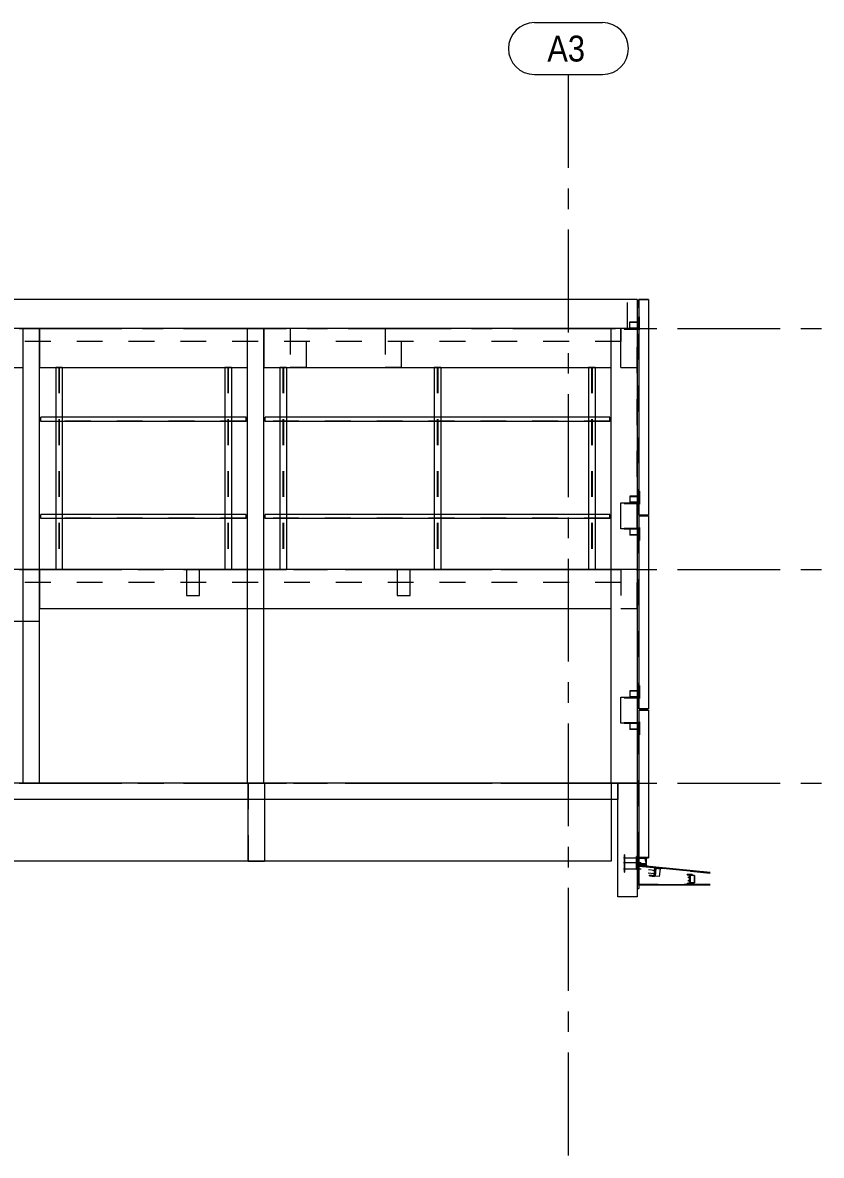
# Model space of a CAD drawing. Header units: millimetres. Extents: x 652937 to 1670132, y 1473552 to 2851037.
# Drawn here: x 663636.98 to 663649.3, y 1524456.51 to 1524473.99 of the extents above; entities that cross this region are included whole.
import ezdxf

# ---------------------------------------------------------------- set-up
doc = ezdxf.new("R2010")
doc.units = ezdxf.units.MM
doc.linetypes.add('XKITLINE00', pattern=[0])
doc.linetypes.add('XKITLINE02', pattern=[4, 2, -2])
for name, color, linetype, lineweight in [('Bolt', 7, 'Continuous', 0), ('Part', 7, 'Continuous', 0), ('S-GRID', 7, 'Continuous', 9)]:
    doc.layers.add(name, color=color, linetype=linetype, lineweight=lineweight)
doc.styles.add('Arial', font='arial.ttf')

# ---------------------------------------------------------------- blocks, each defined once
blk = doc.blocks.new('*A26392226')
at = {"layer": 'S-GRID', "color": 7, "linetype": 'XKITLINE00', "lineweight": 0}
for p, q in [((786.549204, 142.722396), (794.486704, 142.722396)), ((796.074204, 142.722396), (797.661704, 142.722396)), ((799.249204, 142.722396), (807.186704, 142.722396)), ((808.774204, 142.722396), (810.361704, 142.722396)), ((811.949204, 142.722396), (819.886704, 142.722396)), ((821.474204, 142.722396), (823.061704, 142.722396)), ((824.649204, 142.722396), (832.586704, 142.722396)), ((834.174204, 142.722396), (835.761704, 142.722396)), ((837.349204, 142.722396), (845.286704, 142.722396)), ((846.874204, 142.722396), (848.461704, 142.722396)), ((850.049204, 142.722396), (857.986704, 142.722396)), ((859.574204, 142.722396), (861.161704, 142.722396)), ((862.749204, 142.722396), (870.686704, 142.722396)), ((872.274204, 142.722396), (873.861704, 142.722396)), ((875.449204, 142.722396), (883.386704, 142.722396)), ((884.974204, 142.722396), (886.561704, 142.722396)), ((888.149204, 142.722396), (896.086704, 142.722396)), ((897.674204, 142.722396), (899.261704, 142.722396))]:
    blk.add_line(p, q, dxfattribs=at)
at = {"layer": 'S-GRID', "color": 7, "style": 'Arial', "width": 0.85}
blk.add_text('En_Roof+107.40', height=2, dxfattribs=at).set_placement((763.453501, 141.722396))
blk = doc.blocks.new('*A26402227')
at = {"layer": 'Part', "color": 7, "linetype": 'XKITLINE00', "lineweight": 0}
for p, q in [((883.549204, 142.722396), (802.529204, 142.722396)), ((802.529204, 142.722396), (802.529204, 141.472396)), ((883.549204, 142.722396), (883.549204, 141.472396)), ((883.549204, 141.472396), (802.529204, 141.472396))]:
    blk.add_line(p, q, dxfattribs=at)
blk = doc.blocks.new('*A26412228')
at = {"layer": 'Part', "color": 7, "linetype": 'XKITLINE02', "lineweight": 0}
for p, q in [((802.529204, 142.722396), (883.549204, 142.722396)), ((802.529204, 141.472396), (802.529204, 142.722396)), ((883.549204, 142.722396), (883.549204, 141.472396)), ((883.549204, 141.472396), (802.529204, 141.472396))]:
    blk.add_line(p, q, dxfattribs=at)
blk = doc.blocks.new('*A26422229')
at = {"layer": 'Part', "color": 7, "linetype": 'XKITLINE02', "lineweight": 0}
for p, q in [((855.03419, 142.722396), (802.778838, 142.722396)), ((802.778838, 142.722396), (802.778838, 141.472396)), ((855.03419, 142.722396), (855.03419, 136.722396))]:
    blk.add_line(p, q, dxfattribs=at)
at = {"layer": 'Part', "color": 7, "linetype": 'XKITLINE00', "lineweight": 0}
for p in [(802.778838, 141.472396), (855.03419, 136.722396)]:
    blk.add_line(p, (802.778838, 136.722396), dxfattribs=at)
blk = doc.blocks.new('*A26432230')
at = {"layer": 'S-GRID', "color": 7, "linetype": 'XKITLINE00', "lineweight": 0}
for p, q in [((786.549204, 177.822396), (794.486704, 177.822396)), ((796.074204, 177.822396), (797.661704, 177.822396)), ((799.249204, 177.822396), (807.186704, 177.822396)), ((808.774204, 177.822396), (810.361704, 177.822396)), ((811.949204, 177.822396), (819.886704, 177.822396)), ((821.474204, 177.822396), (823.061704, 177.822396)), ((824.649204, 177.822396), (832.586704, 177.822396)), ((834.174204, 177.822396), (835.761704, 177.822396)), ((837.349204, 177.822396), (845.286704, 177.822396)), ((846.874204, 177.822396), (848.461704, 177.822396)), ((850.049204, 177.822396), (857.986704, 177.822396)), ((859.574204, 177.822396), (861.161704, 177.822396)), ((862.749204, 177.822396), (870.686704, 177.822396)), ((872.274204, 177.822396), (873.861704, 177.822396)), ((875.449204, 177.822396), (883.386704, 177.822396)), ((884.974204, 177.822396), (886.561704, 177.822396)), ((888.149204, 177.822396), (896.086704, 177.822396)), ((897.674204, 177.822396), (899.261704, 177.822396))]:
    blk.add_line(p, q, dxfattribs=at)
at = {"layer": 'S-GRID', "color": 7, "style": 'Arial', "width": 0.85}
blk.add_text('Top-Lou+114.42', height=2, dxfattribs=at).set_placement((763.89979, 176.822396))
blk = doc.blocks.new('*A26442231')
at = {"layer": 'Part', "color": 7, "linetype": 'XKITLINE00', "lineweight": 0}
for p, q in [((885.049205, 180.072396), (801.279205, 180.072396)), ((801.279205, 180.072396), (801.279205, 177.822396)), ((885.049205, 180.072396), (885.049205, 177.822396)), ((883.799347, 177.822396), (802.529204, 177.822396))]:
    blk.add_line(p, q, dxfattribs=at)
at = {"layer": 'Part', "color": 7, "linetype": 'XKITLINE02', "lineweight": 0}
for p, q in [((802.029205, 177.822396), (802.029205, 180.072396)), ((884.299205, 177.822396), (884.299205, 180.072396)), ((802.529204, 177.822396), (801.279205, 177.822396)), ((885.049205, 177.822396), (883.799347, 177.822396))]:
    blk.add_line(p, q, dxfattribs=at)
blk = doc.blocks.new('*A26452232')
at = {"layer": 'Part', "color": 7, "linetype": 'XKITLINE02', "lineweight": 0}
for p, q in [((883.799355, 177.822396), (802.529202, 177.822396)), ((802.529202, 176.822396), (802.529202, 177.822396)), ((883.799352, 177.822396), (883.799352, 176.822396)), ((883.799352, 176.822396), (802.529202, 176.822396)), ((883.799352, 176.822396), (883.799355, 176.822396))]:
    blk.add_line(p, q, dxfattribs=at)
blk = doc.blocks.new('*A26462233')
at = {"layer": 'Part', "color": 7, "linetype": 'XKITLINE00', "lineweight": 0}
for p, q in [((837.679179, 177.822396), (803.279204, 177.822396)), ((803.279204, 177.822396), (803.279204, 174.822396)), ((837.679179, 174.822396), (837.679179, 177.822396)), ((803.279204, 174.822396), (837.679179, 174.822396))]:
    blk.add_line(p, q, dxfattribs=at)
blk = doc.blocks.new('*A26482235')
at = {"layer": 'S-GRID', "color": 7, "linetype": 'XKITLINE00', "lineweight": 0}
for p, q in [((786.549204, 159.222396), (794.486704, 159.222396)), ((796.074204, 159.222396), (797.661704, 159.222396)), ((799.249204, 159.222396), (807.186704, 159.222396)), ((808.774204, 159.222396), (810.361704, 159.222396)), ((811.949204, 159.222396), (819.886704, 159.222396)), ((821.474204, 159.222396), (823.061704, 159.222396)), ((824.649204, 159.222396), (832.586704, 159.222396)), ((834.174204, 159.222396), (835.761704, 159.222396)), ((837.349204, 159.222396), (845.286704, 159.222396)), ((846.874204, 159.222396), (848.461704, 159.222396)), ((850.049204, 159.222396), (857.986704, 159.222396)), ((859.574204, 159.222396), (861.161704, 159.222396)), ((862.749204, 159.222396), (870.686704, 159.222396)), ((872.274204, 159.222396), (873.861704, 159.222396)), ((875.449204, 159.222396), (883.386704, 159.222396)), ((884.974204, 159.222396), (886.561704, 159.222396)), ((888.149204, 159.222396), (896.086704, 159.222396)), ((897.674204, 159.222396), (899.261704, 159.222396))]:
    blk.add_line(p, q, dxfattribs=at)
at = {"layer": 'S-GRID', "color": 7, "style": 'Arial', "width": 0.85}
blk.add_text('Up-Roof+110.70', height=2, dxfattribs=at).set_placement((763.90272, 158.222396))
blk = doc.blocks.new('*A26512238')
at = {"layer": 'S-GRID', "color": 7, "linetype": 'XKITLINE00', "lineweight": 0}
for p, q in [((879.749204, 190.21263), (879.749204, 197.425407)), ((879.749204, 187.03763), (879.749204, 188.62513)), ((879.749204, 177.51263), (879.749204, 185.45013)), ((879.749204, 174.33763), (879.749204, 175.92513)), ((879.749204, 164.81263), (879.749204, 172.75013)), ((879.749204, 161.63763), (879.749204, 163.22513)), ((879.749204, 152.11263), (879.749204, 160.05013)), ((879.749204, 148.93763), (879.749204, 150.52513)), ((879.749204, 139.41263), (879.749204, 147.35013)), ((879.749204, 136.23763), (879.749204, 137.82513)), ((879.749204, 126.71263), (879.749204, 134.65013)), ((879.749204, 123.53763), (879.749204, 125.12513)), ((879.749204, 114.01263), (879.749204, 121.95013))]:
    blk.add_line(p, q, dxfattribs=at)
at = {"layer": 'S-GRID', "color": 7, "style": 'Arial', "width": 0.85}
blk.add_text('A3', height=2, dxfattribs=at).set_placement((878.117857, 198.425407))
blk = doc.blocks.new('*A26522239')
at = {"layer": 'S-GRID', "color": 7, "linetype": 'XKITLINE00', "lineweight": 0}
for p, q in [((877.117857, 201.425407), (882.380552, 201.425407)), ((877.117857, 197.425407), (882.380552, 197.425407))]:
    blk.add_line(p, q, dxfattribs=at)
for centre, start, end in [((877.117857, 199.425407), 90, 270), ((882.380552, 199.425407), 270, 90)]:
    blk.add_arc(centre, 2, start, end, dxfattribs=at)
blk = doc.blocks.new('*A26532240')
at = {"layer": 'Part', "color": 7, "linetype": 'XKITLINE02', "lineweight": 0}
for p, q in [((885.049204, 159.222396), (883.799204, 159.222396)), ((883.799204, 159.222396), (883.799204, 156.222396)), ((885.049204, 156.222396), (885.049204, 159.222396)), ((883.799204, 156.222396), (885.049204, 156.222396))]:
    blk.add_line(p, q, dxfattribs=at)
blk = doc.blocks.new('*A26542241')
at = {"layer": 'Part', "color": 7, "linetype": 'XKITLINE02', "lineweight": 0}
for p, q in [((885.174229, 180.072396), (885.924229, 180.072396)), ((885.174229, 163.422396), (885.174229, 180.072396)), ((885.924229, 180.072396), (885.924229, 163.422396)), ((885.924229, 163.422396), (885.174229, 163.422396)), ((885.174229, 163.372396), (885.924229, 163.372396)), ((885.174229, 148.472396), (885.174229, 163.372396)), ((885.924229, 163.372396), (885.924229, 148.472396)), ((885.924229, 148.472396), (885.174229, 148.472396)), ((885.174229, 148.372396), (885.924229, 148.372396)), ((885.174229, 136.972396), (885.174229, 148.372396)), ((885.924229, 148.372396), (885.924229, 136.972396)), ((885.924229, 136.972396), (885.174229, 136.972396))]:
    blk.add_line(p, q, dxfattribs=at)
blk = doc.blocks.new('*A26552242')
at = {"layer": 'Part', "color": 7, "linetype": 'XKITLINE00', "lineweight": 0}
for p, q in [((885.174229, 180.072396), (885.174229, 163.422396)), ((885.924229, 180.072396), (885.174229, 180.072396)), ((885.924229, 180.072396), (885.924229, 163.422396)), ((885.174229, 163.422396), (885.924229, 163.422396)), ((885.174229, 163.372396), (885.174229, 148.472396)), ((885.924229, 163.372396), (885.174229, 163.372396)), ((885.924229, 163.372396), (885.924229, 148.472396)), ((885.174229, 148.472396), (885.924229, 148.472396)), ((885.174229, 148.372396), (885.174229, 136.972396)), ((885.924229, 148.372396), (885.174229, 148.372396)), ((885.924229, 148.372396), (885.924229, 136.972396)), ((885.174229, 136.972396), (885.924229, 136.972396))]:
    blk.add_line(p, q, dxfattribs=at)
blk = doc.blocks.new('*A26562243')
at = {"layer": 'Part', "color": 7, "linetype": 'XKITLINE00', "lineweight": 0}
for p, q in [((883.799204, 147.372396), (883.799204, 149.372396)), ((883.799204, 149.372396), (885.049204, 149.372396)), ((885.049204, 149.372396), (885.049204, 147.372396)), ((885.049204, 147.372396), (883.799204, 147.372396))]:
    blk.add_line(p, q, dxfattribs=at)
blk = doc.blocks.new('*A26572244')
at = {"layer": 'Part', "color": 7, "linetype": 'XKITLINE00', "lineweight": 0}
for p, q in [((883.799204, 162.372396), (883.799204, 164.372396)), ((883.799204, 164.372396), (885.049204, 164.372396)), ((885.049204, 164.372396), (885.049204, 162.372396)), ((885.049204, 162.372396), (883.799204, 162.372396))]:
    blk.add_line(p, q, dxfattribs=at)
blk = doc.blocks.new('*A26582245')
at = {"layer": 'Part', "color": 7, "linetype": 'XKITLINE02', "lineweight": 0}
for p, q in [((884.474108, 149.872396), (884.474108, 149.372396)), ((885.049204, 149.872396), (884.474108, 149.872396)), ((885.174108, 149.834896), (884.474108, 149.834896)), ((885.174108, 149.872396), (885.174108, 149.372396)), ((885.174108, 149.409896), (884.474108, 149.409896)), ((885.049204, 149.372396), (884.474108, 149.372396))]:
    blk.add_line(p, q, dxfattribs=at)
at = {"layer": 'Part', "color": 7, "linetype": 'XKITLINE00', "lineweight": 0}
for p, q in [((885.174108, 149.872396), (885.049204, 149.872396)), ((885.174108, 149.372396), (885.049204, 149.372396))]:
    blk.add_line(p, q, dxfattribs=at)
blk = doc.blocks.new('*A26592246')
at = {"layer": 'Part', "color": 7, "linetype": 'XKITLINE00', "lineweight": 0}
for p, q in [((885.174229, 150.272396), (885.174091, 150.272396)), ((885.174091, 150.272396), (885.174126, 150.272396)), ((885.174091, 150.272396), (885.174091, 149.272396)), ((885.174091, 149.272396), (885.174229, 149.272396)), ((885.174091, 149.272396), (885.174126, 149.272396))]:
    blk.add_line(p, q, dxfattribs=at)
at = {"layer": 'Part', "color": 7, "linetype": 'XKITLINE02', "lineweight": 0}
for p, q in [((885.174126, 149.272396), (885.174126, 150.272396)), ((885.224126, 150.272396), (885.174229, 150.272396)), ((885.224126, 150.272396), (885.224091, 150.272396)), ((885.224091, 150.272396), (885.224091, 149.272396)), ((885.224126, 149.272396), (885.224126, 150.272396)), ((885.224126, 149.272396), (885.174126, 149.272396)), ((885.224091, 149.272396), (885.224126, 149.272396))]:
    blk.add_line(p, q, dxfattribs=at)
blk = doc.blocks.new('*A26602247')
at = {"layer": 'Part', "color": 7, "linetype": 'XKITLINE02', "lineweight": 0}
for p, q in [((884.049201, 149.372396), (885.049201, 149.372396)), ((884.049201, 149.372396), (884.049201, 149.322396)), ((884.049201, 149.322396), (885.049201, 149.322396)), ((885.049201, 149.372396), (885.049201, 149.322396))]:
    blk.add_line(p, q, dxfattribs=at)
blk = doc.blocks.new('*A26612248')
at = {"layer": 'Part', "color": 7, "linetype": 'XKITLINE00', "lineweight": 0}
for p, q in [((883.799347, 177.822396), (883.049204, 177.822396)), ((883.049204, 159.222396), (883.049204, 177.822396)), ((885.049204, 174.822396), (885.049204, 164.372396)), ((885.049204, 162.372396), (885.049204, 159.222396)), ((885.049204, 159.222396), (883.049204, 159.222396))]:
    blk.add_line(p, q, dxfattribs=at)
at = {"layer": 'Part', "color": 7, "linetype": 'XKITLINE02', "lineweight": 0}
for p, q in [((885.049204, 177.822396), (883.799347, 177.822396)), ((885.049204, 162.372396), (885.049204, 177.822396)), ((885.049204, 164.372396), (885.049204, 162.372396))]:
    blk.add_line(p, q, dxfattribs=at)
blk = doc.blocks.new('*A26622249')
at = {"layer": 'Part', "color": 7, "linetype": 'XKITLINE00', "lineweight": 0}
for p, q in [((883.049204, 142.722396), (883.049204, 159.222396)), ((885.049204, 159.222396), (883.049204, 159.222396)), ((885.049204, 159.222396), (885.049204, 149.372396)), ((885.049204, 147.372396), (885.049204, 142.722396))]:
    blk.add_line(p, q, dxfattribs=at)
at = {"layer": 'Part', "color": 7, "linetype": 'XKITLINE02', "lineweight": 0}
for p, q in [((885.049204, 149.372396), (885.049204, 147.372396)), ((885.049204, 142.722396), (883.049204, 142.722396))]:
    blk.add_line(p, q, dxfattribs=at)
blk = doc.blocks.new('*A26632250')
at = {"layer": 'Part', "color": 7, "linetype": 'XKITLINE00', "lineweight": 0}
for p, q in [((881.299204, 174.822396), (881.299204, 170.972396)), ((881.799204, 174.822396), (881.799204, 170.972396)), ((881.299204, 170.647396), (881.299204, 163.472396)), ((881.799204, 170.647396), (881.799204, 163.472396)), ((881.299204, 163.147396), (881.299204, 159.222396)), ((881.799204, 163.147396), (881.799204, 159.222396))]:
    blk.add_line(p, q, dxfattribs=at)
at = {"layer": 'Part', "color": 7, "linetype": 'XKITLINE02', "lineweight": 0}
for p, q in [((881.799204, 174.822396), (881.299204, 174.822396)), ((881.534204, 174.822396), (881.534204, 159.222396)), ((881.564204, 174.822396), (881.564204, 159.222396)), ((881.299204, 170.972396), (881.299204, 170.647396)), ((881.799204, 170.972396), (881.799204, 170.647396)), ((881.299204, 163.472396), (881.299204, 163.147396)), ((881.799204, 163.472396), (881.799204, 163.147396)), ((881.799204, 159.222396), (881.299204, 159.222396))]:
    blk.add_line(p, q, dxfattribs=at)
blk = doc.blocks.new('*A26642251')
at = {"layer": 'Part', "color": 7, "linetype": 'XKITLINE02', "lineweight": 0}
for p, q in [((884.474108, 164.872396), (884.474108, 164.372396)), ((885.049204, 164.872396), (884.474108, 164.872396)), ((885.174108, 164.834896), (884.474108, 164.834896)), ((885.174108, 164.409896), (884.474108, 164.409896)), ((885.049204, 164.372396), (884.474108, 164.372396)), ((885.174108, 164.872396), (885.174108, 164.372396))]:
    blk.add_line(p, q, dxfattribs=at)
at = {"layer": 'Part', "color": 7, "linetype": 'XKITLINE00', "lineweight": 0}
for p, q in [((885.174108, 164.872396), (885.049204, 164.872396)), ((885.174108, 164.372396), (885.049204, 164.372396))]:
    blk.add_line(p, q, dxfattribs=at)
blk = doc.blocks.new('*A26652252')
at = {"layer": 'Part', "color": 7, "linetype": 'XKITLINE02', "lineweight": 0}
for p, q in [((884.049201, 164.372396), (885.049201, 164.372396)), ((884.049201, 164.372396), (884.049201, 164.322396)), ((885.049201, 164.372396), (885.049201, 164.322396)), ((884.049201, 164.322396), (885.049201, 164.322396))]:
    blk.add_line(p, q, dxfattribs=at)
blk = doc.blocks.new('*A26662253')
at = {"layer": 'Part', "color": 7, "linetype": 'XKITLINE00', "lineweight": 0}
for p, q in [((885.174229, 165.272396), (885.174091, 165.272396)), ((885.174091, 165.272396), (885.174126, 165.272396)), ((885.174091, 165.272396), (885.174091, 164.272396)), ((885.174091, 164.272396), (885.174229, 164.272396)), ((885.174091, 164.272396), (885.174126, 164.272396))]:
    blk.add_line(p, q, dxfattribs=at)
at = {"layer": 'Part', "color": 7, "linetype": 'XKITLINE02', "lineweight": 0}
for p, q in [((885.174126, 164.272396), (885.174126, 165.272396)), ((885.224126, 165.272396), (885.174229, 165.272396)), ((885.224126, 165.272396), (885.224091, 165.272396)), ((885.224091, 165.272396), (885.224091, 164.272396)), ((885.224126, 164.272396), (885.224126, 165.272396)), ((885.224126, 164.272396), (885.174126, 164.272396)), ((885.224091, 164.272396), (885.224126, 164.272396))]:
    blk.add_line(p, q, dxfattribs=at)
blk = doc.blocks.new('*A26672254')
at = {"layer": 'Part', "color": 7, "linetype": 'XKITLINE00', "lineweight": 0}
for p, q in [((885.174229, 162.472396), (885.174091, 162.472396)), ((885.174091, 162.472396), (885.174126, 162.472396)), ((885.174091, 162.472396), (885.174091, 161.472396)), ((885.174091, 161.472396), (885.174229, 161.472396)), ((885.174091, 161.472396), (885.174126, 161.472396))]:
    blk.add_line(p, q, dxfattribs=at)
at = {"layer": 'Part', "color": 7, "linetype": 'XKITLINE02', "lineweight": 0}
for p, q in [((885.174126, 161.472396), (885.174126, 162.472396)), ((885.224126, 162.472396), (885.174229, 162.472396)), ((885.224126, 162.472396), (885.224091, 162.472396)), ((885.224091, 162.472396), (885.224091, 161.472396)), ((885.224126, 161.472396), (885.224126, 162.472396)), ((885.224126, 161.472396), (885.174126, 161.472396)), ((885.224091, 161.472396), (885.224126, 161.472396))]:
    blk.add_line(p, q, dxfattribs=at)
blk = doc.blocks.new('*A26682255')
at = {"layer": 'Part', "color": 7, "linetype": 'XKITLINE02', "lineweight": 0}
for p, q in [((884.474108, 162.372396), (884.474108, 161.872396)), ((885.049201, 162.372396), (884.474108, 162.372396)), ((885.174108, 162.334896), (884.474108, 162.334896)), ((885.174108, 161.909896), (884.474108, 161.909896)), ((885.049204, 161.872396), (884.474108, 161.872396)), ((885.174108, 162.372396), (885.174108, 161.872396))]:
    blk.add_line(p, q, dxfattribs=at)
at = {"layer": 'Part', "color": 7, "linetype": 'XKITLINE00', "lineweight": 0}
for p, q in [((885.174108, 162.372396), (885.049201, 162.372396)), ((885.174108, 161.872396), (885.049204, 161.872396))]:
    blk.add_line(p, q, dxfattribs=at)
blk = doc.blocks.new('*A26692256')
at = {"layer": 'Part', "color": 7, "linetype": 'XKITLINE02', "lineweight": 0}
for p, q in [((884.049201, 162.422396), (885.049201, 162.422396)), ((884.049201, 162.422396), (884.049201, 162.372396)), ((884.049201, 162.372396), (885.049201, 162.372396)), ((885.049201, 162.422396), (885.049201, 162.372396))]:
    blk.add_line(p, q, dxfattribs=at)
blk = doc.blocks.new('*A26702257')
at = {"layer": 'Part', "color": 7, "linetype": 'XKITLINE02', "lineweight": 0}
for p, q in [((802.529207, 159.222396), (883.799204, 159.222396)), ((802.529207, 158.222396), (802.529207, 159.222396)), ((883.799204, 159.222396), (883.799204, 158.222396)), ((883.799204, 158.222396), (802.529207, 158.222396))]:
    blk.add_line(p, q, dxfattribs=at)
blk = doc.blocks.new('*A26712258')
at = {"layer": 'Part', "color": 7, "linetype": 'XKITLINE00', "lineweight": 0}
for p, q in [((838.929179, 159.222396), (838.929179, 156.222396)), ((883.049204, 159.222396), (838.929179, 159.222396)), ((883.049204, 156.222396), (883.049204, 159.222396)), ((838.929179, 156.222396), (883.049204, 156.222396))]:
    blk.add_line(p, q, dxfattribs=at)
blk = doc.blocks.new('*A26752262')
at = {"layer": 'Part', "color": 7, "linetype": 'XKITLINE00', "lineweight": 0}
for p, q in [((882.949203, 163.472396), (856.334148, 163.472396)), ((856.334148, 163.147396), (856.334148, 163.472396)), ((882.949204, 163.472396), (882.949203, 163.472396)), ((882.949203, 163.472396), (882.949203, 163.147396)), ((882.949203, 163.147396), (856.334148, 163.147396)), ((882.949203, 163.147396), (882.949218, 163.147396))]:
    blk.add_line(p, q, dxfattribs=at)
at = {"layer": 'Part', "color": 7, "linetype": 'XKITLINE02', "lineweight": 0}
for p, q in [((856.334149, 163.177396), (856.334149, 163.472396)), ((856.334161, 163.177396), (856.334161, 163.472396)), ((856.334162, 163.147396), (856.334162, 163.472396)), ((882.949218, 163.472396), (882.949203, 163.472396)), ((882.949204, 163.177396), (882.949204, 163.472396)), ((882.949218, 163.472396), (882.949217, 163.472396)), ((882.949217, 163.472396), (882.949217, 163.177396)), ((882.949218, 163.147396), (882.949218, 163.472396)), ((882.949217, 163.177396), (856.334149, 163.177396)), ((882.949218, 163.147396), (882.949203, 163.147396)), ((882.949217, 163.177396), (882.949204, 163.177396))]:
    blk.add_line(p, q, dxfattribs=at)
blk = doc.blocks.new('*A26762263')
at = {"layer": 'Part', "color": 7, "linetype": 'XKITLINE02', "lineweight": 0}
for p, q in [((867.529204, 159.222396), (866.529204, 159.222396)), ((866.529204, 159.222396), (866.529204, 157.222396)), ((867.529204, 157.222396), (867.529204, 159.222396)), ((866.529204, 157.222396), (867.529204, 157.222396))]:
    blk.add_line(p, q, dxfattribs=at)
blk = doc.blocks.new('*A26772264')
at = {"layer": 'Part', "color": 7, "linetype": 'XKITLINE02', "lineweight": 0}
for p, q in [((851.279204, 159.222396), (850.279204, 159.222396)), ((850.279204, 159.222396), (850.279204, 157.222396)), ((851.279204, 157.222396), (851.279204, 159.222396)), ((850.279204, 157.222396), (851.279204, 157.222396))]:
    blk.add_line(p, q, dxfattribs=at)
blk = doc.blocks.new('*A26782265')
at = {"layer": 'Part', "color": 7, "linetype": 'XKITLINE00', "lineweight": 0}
for p, q in [((869.39169, 174.822396), (869.39169, 170.972396)), ((869.89169, 174.822396), (869.89169, 170.972396)), ((869.39169, 170.647396), (869.39169, 163.472396)), ((869.89169, 170.647396), (869.89169, 163.472396)), ((869.39169, 163.147396), (869.39169, 159.222396)), ((869.89169, 163.147396), (869.89169, 159.222396))]:
    blk.add_line(p, q, dxfattribs=at)
at = {"layer": 'Part', "color": 7, "linetype": 'XKITLINE02', "lineweight": 0}
for p, q in [((869.89169, 174.822396), (869.39169, 174.822396)), ((869.62669, 174.822396), (869.62669, 159.222396)), ((869.65669, 174.822396), (869.65669, 159.222396)), ((869.39169, 170.972396), (869.39169, 170.647396)), ((869.89169, 170.972396), (869.89169, 170.647396)), ((869.39169, 163.472396), (869.39169, 163.147396)), ((869.89169, 163.472396), (869.89169, 163.147396)), ((869.89169, 159.222396), (869.39169, 159.222396))]:
    blk.add_line(p, q, dxfattribs=at)
blk = doc.blocks.new('*A26792266')
at = {"layer": 'Part', "color": 7, "linetype": 'XKITLINE00', "lineweight": 0}
for p, q in [((854.984179, 159.222396), (854.984179, 177.822396)), ((856.234179, 177.822396), (854.984179, 177.822396)), ((856.234179, 159.222396), (856.234179, 177.822396)), ((856.234179, 159.222396), (854.984179, 159.222396))]:
    blk.add_line(p, q, dxfattribs=at)
blk = doc.blocks.new('*A26802267')
at = {"layer": 'Part', "color": 7, "linetype": 'XKITLINE00', "lineweight": 0}
for p, q in [((854.984179, 142.722396), (854.984179, 159.222396)), ((856.234179, 159.222396), (854.984179, 159.222396)), ((856.234179, 142.722396), (856.234179, 159.222396))]:
    blk.add_line(p, q, dxfattribs=at)
at = {"layer": 'Part', "color": 7, "linetype": 'XKITLINE02', "lineweight": 0}
blk.add_line((856.234179, 142.722396), (854.984179, 142.722396), dxfattribs=at)
blk = doc.blocks.new('*A26812268')
at = {"layer": 'Part', "color": 7, "linetype": 'XKITLINE00', "lineweight": 0}
for p, q in [((853.234179, 174.822396), (853.234179, 170.972396)), ((853.734179, 174.822396), (853.734179, 170.972396)), ((853.234179, 170.647396), (853.234179, 163.472396)), ((853.734179, 170.647396), (853.734179, 163.472396)), ((853.234179, 163.147396), (853.234179, 159.222396)), ((853.734179, 163.147396), (853.734179, 159.222396))]:
    blk.add_line(p, q, dxfattribs=at)
at = {"layer": 'Part', "color": 7, "linetype": 'XKITLINE02', "lineweight": 0}
for p, q in [((853.734179, 174.822396), (853.234179, 174.822396)), ((853.469179, 174.822396), (853.469179, 159.222396)), ((853.499179, 174.822396), (853.499179, 159.222396)), ((853.234179, 170.972396), (853.234179, 170.647396)), ((853.734179, 170.972396), (853.734179, 170.647396)), ((853.234179, 163.472396), (853.234179, 163.147396)), ((853.734179, 163.472396), (853.734179, 163.147396)), ((853.734179, 159.222396), (853.234179, 159.222396))]:
    blk.add_line(p, q, dxfattribs=at)
blk = doc.blocks.new('*A26822269')
at = {"layer": 'Part', "color": 7, "linetype": 'XKITLINE00', "lineweight": 0}
for p, q in [((857.484203, 174.822396), (857.484203, 170.972396)), ((857.984203, 174.822396), (857.984203, 170.972396)), ((857.484203, 170.647396), (857.484203, 163.472396)), ((857.984203, 170.647396), (857.984203, 163.472396)), ((857.484203, 163.147396), (857.484203, 159.222396)), ((857.984203, 163.147396), (857.984203, 159.222396))]:
    blk.add_line(p, q, dxfattribs=at)
at = {"layer": 'Part', "color": 7, "linetype": 'XKITLINE02', "lineweight": 0}
for p, q in [((857.984203, 174.822396), (857.484203, 174.822396)), ((857.719203, 174.822396), (857.719203, 159.222396)), ((857.749203, 174.822396), (857.749203, 159.222396)), ((857.484203, 170.972396), (857.484203, 170.647396)), ((857.984203, 170.972396), (857.984203, 170.647396)), ((857.484203, 163.472396), (857.484203, 163.147396)), ((857.984203, 163.472396), (857.984203, 163.147396)), ((857.984203, 159.222396), (857.484203, 159.222396))]:
    blk.add_line(p, q, dxfattribs=at)
blk = doc.blocks.new('*A26832270')
at = {"layer": 'Part', "color": 7, "linetype": 'XKITLINE00', "lineweight": 0}
for p, q in [((854.884178, 163.472396), (839.029148, 163.472396)), ((839.029148, 163.147396), (839.029148, 163.472396)), ((854.884179, 163.472396), (854.884178, 163.472396)), ((854.884178, 163.472396), (854.884178, 163.147396)), ((854.884178, 163.147396), (839.029148, 163.147396)), ((854.884178, 163.147396), (854.884193, 163.147396))]:
    blk.add_line(p, q, dxfattribs=at)
at = {"layer": 'Part', "color": 7, "linetype": 'XKITLINE02', "lineweight": 0}
for p, q in [((839.029149, 163.177396), (839.029149, 163.472396)), ((839.029161, 163.177396), (839.029161, 163.472396)), ((839.029162, 163.147396), (839.029162, 163.472396)), ((854.884193, 163.472396), (854.884178, 163.472396)), ((854.884179, 163.177396), (854.884179, 163.472396)), ((854.884193, 163.472396), (854.884192, 163.472396)), ((854.884192, 163.472396), (854.884192, 163.177396)), ((854.884193, 163.147396), (854.884193, 163.472396)), ((854.884192, 163.177396), (839.029149, 163.177396)), ((854.884193, 163.147396), (854.884178, 163.147396)), ((854.884192, 163.177396), (854.884179, 163.177396))]:
    blk.add_line(p, q, dxfattribs=at)
blk = doc.blocks.new('*A26842271')
at = {"layer": 'Part', "color": 7, "linetype": 'XKITLINE00', "lineweight": 0}
for p, q in [((803.279204, 159.222396), (803.279204, 155.222396)), ((838.929179, 159.222396), (803.279204, 159.222396)), ((838.929179, 155.222396), (838.929179, 159.222396)), ((838.929179, 155.222396), (803.279204, 155.222396))]:
    blk.add_line(p, q, dxfattribs=at)
blk = doc.blocks.new('*A26872274')
at = {"layer": 'Part', "color": 7, "linetype": 'XKITLINE00', "lineweight": 0}
for p, q in [((837.679179, 159.222396), (837.679179, 177.822396)), ((838.929179, 177.822396), (837.679179, 177.822396)), ((838.929179, 159.222396), (838.929179, 177.822396)), ((838.929179, 159.222396), (837.679179, 159.222396))]:
    blk.add_line(p, q, dxfattribs=at)
blk = doc.blocks.new('*A26882275')
at = {"layer": 'Part', "color": 7, "linetype": 'XKITLINE00', "lineweight": 0}
for p, q in [((837.679179, 142.722396), (837.679179, 159.222396)), ((838.929179, 159.222396), (837.679179, 159.222396)), ((838.929179, 142.722396), (838.929179, 159.222396))]:
    blk.add_line(p, q, dxfattribs=at)
at = {"layer": 'Part', "color": 7, "linetype": 'XKITLINE02', "lineweight": 0}
blk.add_line((838.929179, 142.722396), (837.679179, 142.722396), dxfattribs=at)
blk = doc.blocks.new('*A26912278')
at = {"layer": 'Part', "color": 7, "linetype": 'XKITLINE00', "lineweight": 0}
for p, q in [((840.179203, 174.822396), (840.179203, 170.972396)), ((840.679203, 174.822396), (840.679203, 170.972396)), ((840.179203, 170.647396), (840.179203, 163.472396)), ((840.679203, 170.647396), (840.679203, 163.472396)), ((840.179203, 163.147396), (840.179203, 159.222396)), ((840.679203, 163.147396), (840.679203, 159.222396))]:
    blk.add_line(p, q, dxfattribs=at)
at = {"layer": 'Part', "color": 7, "linetype": 'XKITLINE02', "lineweight": 0}
for p, q in [((840.679203, 174.822396), (840.179203, 174.822396)), ((840.414203, 174.822396), (840.414203, 159.222396)), ((840.444203, 174.822396), (840.444203, 159.222396)), ((840.179203, 170.972396), (840.179203, 170.647396)), ((840.679203, 170.972396), (840.679203, 170.647396)), ((840.179203, 163.472396), (840.179203, 163.147396)), ((840.679203, 163.472396), (840.679203, 163.147396)), ((840.679203, 159.222396), (840.179203, 159.222396))]:
    blk.add_line(p, q, dxfattribs=at)
blk = doc.blocks.new('*A27272313')
at = {"layer": 'Part', "color": 7, "linetype": 'XKITLINE00', "lineweight": 0}
for p, q in [((883.549204, 133.972396), (883.549204, 142.722396)), ((883.549204, 142.722396), (885.049204, 142.722396)), ((885.049204, 142.722396), (885.049204, 133.972396)), ((885.049204, 133.972396), (883.549204, 133.972396))]:
    blk.add_line(p, q, dxfattribs=at)
blk = doc.blocks.new('*A27282314')
at = {"layer": 'Part', "color": 7, "linetype": 'XKITLINE00', "lineweight": 0}
for p, q in [((885.174204, 136.336004), (885.174204, 136.411357)), ((885.174204, 136.411357), (890.681996, 135.875964)), ((890.681996, 135.80061), (885.174204, 136.336004))]:
    blk.add_line(p, q, dxfattribs=at)
blk = doc.blocks.new('*A27292315')
at = {"layer": 'Part', "color": 7, "linetype": 'XKITLINE02', "lineweight": 0}
for p, q in [((885.174204, 134.922407), (885.174211, 136.336001)), ((885.174211, 136.336001), (890.681996, 135.800793)), ((890.681996, 134.922407), (885.174204, 134.922407))]:
    blk.add_line(p, q, dxfattribs=at)
blk = doc.blocks.new('*A27302316')
at = {"layer": 'Part', "color": 7, "linetype": 'XKITLINE00', "lineweight": 0}
for p, q in [((885.174204, 134.872407), (885.174204, 134.922407)), ((885.174204, 134.922407), (890.681996, 134.922407)), ((890.681996, 134.872407), (885.174204, 134.872407))]:
    blk.add_line(p, q, dxfattribs=at)
blk = doc.blocks.new('*A27312317')
at = {"layer": 'Part', "color": 7, "linetype": 'XKITLINE02', "lineweight": 0}
for p, q in [((886.009823, 135.626661), (886.005005, 135.576894)), ((886.005005, 135.576894), (886.37826, 135.540756)), ((886.353218, 135.593414), (886.009823, 135.626661)), ((886.072462, 136.273636), (886.07728, 136.323403)), ((886.415856, 136.240389), (886.072462, 136.273636)), ((886.07728, 136.323403), (886.450535, 136.287266)), ((886.353218, 135.593414), (886.408629, 136.165738)), ((886.37826, 135.540756), (886.438489, 136.162847)), ((886.408629, 136.165738), (886.415856, 136.240389)), ((886.438489, 136.162847), (886.408629, 136.165738)), ((886.450535, 136.287266), (886.438489, 136.162847))]:
    blk.add_line(p, q, dxfattribs=at)
blk = doc.blocks.new('*A27322318')
at = {"layer": 'Part', "color": 7, "linetype": 'XKITLINE02', "lineweight": 0}
for p, q in [((889.280654, 135.697407), (888.905654, 135.697407)), ((888.905654, 135.697407), (888.905654, 135.662407)), ((888.905654, 135.662407), (889.080654, 135.662407)), ((889.080654, 135.662407), (889.080654, 134.982407)), ((889.105654, 134.982407), (889.105654, 135.662407)), ((889.105654, 135.662407), (889.280654, 135.662407)), ((889.280654, 135.662407), (889.280654, 135.697407)), ((889.080654, 134.982407), (888.905654, 134.982407)), ((888.905654, 134.982407), (888.905654, 134.947407)), ((888.905654, 134.947407), (889.280654, 134.947407)), ((889.280654, 134.982407), (889.105654, 134.982407)), ((889.280654, 134.947407), (889.280654, 134.982407))]:
    blk.add_line(p, q, dxfattribs=at)
blk = doc.blocks.new('*A27332319')
at = {"layer": 'Part', "color": 7, "linetype": 'XKITLINE00', "lineweight": 0}
for p, q in [((886.005005, 135.576894), (886.009823, 135.626661)), ((886.005005, 135.576894), (886.37826, 135.540756)), ((886.009823, 135.626661), (886.353218, 135.593414)), ((886.408629, 136.165738), (886.353218, 135.593414)), ((886.37826, 135.540756), (886.438489, 136.162847)), ((886.438489, 136.162847), (886.408629, 136.165738))]:
    blk.add_line(p, q, dxfattribs=at)
blk = doc.blocks.new('*A27342320')
at = {"layer": 'Part', "color": 7, "linetype": 'XKITLINE00', "lineweight": 0}
for p, q in [((888.905654, 135.662407), (888.905654, 135.697407)), ((888.905654, 135.697407), (889.280654, 135.697407)), ((889.080654, 135.662407), (888.905654, 135.662407)), ((889.080654, 134.982407), (889.080654, 135.662407)), ((889.105654, 135.662407), (889.105654, 134.982407)), ((889.280654, 135.662407), (889.105654, 135.662407)), ((889.280654, 135.697407), (889.280654, 135.662407)), ((888.905654, 134.947407), (888.905654, 134.982407)), ((888.905654, 134.982407), (889.080654, 134.982407)), ((889.280654, 134.947407), (888.905654, 134.947407)), ((889.105654, 134.982407), (889.280654, 134.982407)), ((889.280654, 134.982407), (889.280654, 134.947407))]:
    blk.add_line(p, q, dxfattribs=at)
blk = doc.blocks.new('*A27352321')
at = {"layer": 'Part', "color": 7, "linetype": 'XKITLINE02', "lineweight": 0}
for p, q in [((885.049252, 137.072396), (884.999217, 137.072396)), ((884.999217, 136.072396), (884.999217, 137.072396)), ((884.999252, 136.072396), (884.999252, 137.072396)), ((885.049252, 137.072396), (885.049217, 137.072396)), ((885.049217, 137.072396), (885.049217, 136.072396)), ((885.049252, 136.072396), (885.049252, 137.072396)), ((885.049252, 136.072396), (884.999217, 136.072396)), ((885.049217, 136.072396), (885.049252, 136.072396))]:
    blk.add_line(p, q, dxfattribs=at)
blk = doc.blocks.new('*A27362322')
at = {"layer": 'Part', "color": 7, "linetype": 'XKITLINE02', "lineweight": 0}
for p, q in [((885.174152, 137.022396), (885.874152, 137.022396)), ((885.174152, 137.022396), (885.174152, 136.972396)), ((885.174152, 136.972396), (885.874152, 136.972396)), ((885.874152, 137.022396), (885.874152, 136.972396))]:
    blk.add_line(p, q, dxfattribs=at)
blk = doc.blocks.new('*A27372323')
at = {"layer": 'Part', "color": 7, "linetype": 'XKITLINE02', "lineweight": 0}
for p, q in [((885.049239, 136.472396), (885.049239, 136.972396)), ((885.049239, 136.972396), (885.749239, 136.972396)), ((885.749239, 136.934896), (885.049239, 136.934896)), ((885.749239, 136.509896), (885.049239, 136.509896)), ((885.049239, 136.472396), (885.749239, 136.472396)), ((885.749239, 136.472396), (885.749239, 136.558339))]:
    blk.add_line(p, q, dxfattribs=at)
at = {"layer": 'Part', "color": 7, "linetype": 'XKITLINE00', "lineweight": 0}
blk.add_line((885.749239, 136.972396), (885.749239, 136.558339), dxfattribs=at)
blk = doc.blocks.new('*A27382324')
at = {"layer": 'Bolt', "color": 7, "linetype": 'XKITLINE02', "lineweight": 0}
for p, q in [((886.481731, 135.731637), (886.243238, 135.754643)), ((886.505736, 135.980482), (886.267243, 136.003488)), ((886.393926, 135.702433), (886.364065, 135.705313)), ((886.401127, 135.777086), (886.371266, 135.779967)), ((886.417931, 135.951278), (886.388069, 135.954158)), ((886.438713, 135.698112), (886.393921, 135.702433)), ((886.425132, 136.025931), (886.395271, 136.028812)), ((886.445915, 135.772766), (886.401122, 135.777087)), ((886.462718, 135.946957), (886.417926, 135.951278)), ((886.469919, 136.021611), (886.425127, 136.025932))]:
    blk.add_line(p, q, dxfattribs=at)
blk = doc.blocks.new('*A27392325')
at = {"layer": 'Bolt', "color": 7, "linetype": 'XKITLINE02', "lineweight": 0}
for p, q in [((889.190254, 135.447407), (888.950654, 135.447407)), ((889.190254, 135.197407), (888.950654, 135.197407)), ((889.105654, 135.484907), (889.080654, 135.484907)), ((889.105654, 135.409907), (889.080654, 135.409907)), ((889.105654, 135.234907), (889.080654, 135.234907)), ((889.105654, 135.159907), (889.080654, 135.159907)), ((889.150654, 135.484907), (889.105654, 135.484907)), ((889.150654, 135.409907), (889.105654, 135.409907)), ((889.150654, 135.234907), (889.105654, 135.234907)), ((889.150654, 135.159907), (889.105654, 135.159907))]:
    blk.add_line(p, q, dxfattribs=at)
blk = doc.blocks.new('*A27402326')
at = {"layer": 'Bolt'}
for points in [[(884.079, 136.914), (884.049, 136.914), (884.049, 137.009), (884.079, 137.009)], [(885.174, 136.914), (885.049, 136.914), (885.049, 137.009), (885.174, 137.009)]]:
    blk.add_hatch(color=7, dxfattribs=at).paths.add_polyline_path(points, flags=17)
at = {"layer": 'Bolt', "color": 7, "linetype": 'XKITLINE00', "lineweight": 0}
for p, q in [((883.996, 136.961), (885.349, 136.961)), ((884.049, 137.009), (884.079, 137.009)), ((884.049, 136.914), (884.079, 136.914)), ((885.049, 137.009), (885.174, 137.009)), ((885.049, 136.914), (885.174, 136.914))]:
    blk.add_line(p, q, dxfattribs=at)
at = {"layer": 'Bolt', "color": 7, "linetype": 'XKITLINE02', "lineweight": 0}
for p, q in [((883.996, 136.611), (885.349, 136.611)), ((884.049, 136.659), (884.079, 136.659)), ((884.049, 136.564), (884.079, 136.564)), ((885.049, 136.659), (885.174, 136.659)), ((885.049, 136.564), (885.174, 136.564)), ((883.996, 136.111), (885.349, 136.111)), ((884.049, 136.159), (884.079, 136.159)), ((884.049, 136.064), (884.079, 136.064)), ((885.049, 136.159), (885.174, 136.159)), ((885.049, 136.064), (885.174, 136.064))]:
    blk.add_line(p, q, dxfattribs=at)
blk = doc.blocks.new('*A27412327')
at = {"layer": 'Part', "color": 7, "linetype": 'XKITLINE02', "lineweight": 0}
for p, q in [((886.380658, 135.565574), (886.438478, 136.162782)), ((886.753912, 135.529437), (886.380658, 135.565574)), ((886.483268, 136.158446), (886.425448, 135.561238)), ((886.438478, 136.162782), (886.811732, 136.126644)), ((886.811732, 136.126644), (886.753912, 135.529437))]:
    blk.add_line(p, q, dxfattribs=at)
blk = doc.blocks.new('*A27422328')
at = {"layer": 'Part', "color": 7, "linetype": 'XKITLINE00', "lineweight": 0}
for p, q in [((886.438478, 136.162782), (886.380658, 135.565574)), ((886.753912, 135.529437), (886.380658, 135.565574)), ((886.483268, 136.158446), (886.425448, 135.561238)), ((886.811732, 136.126644), (886.438478, 136.162782)), ((886.811732, 136.126644), (886.753912, 135.529437))]:
    blk.add_line(p, q, dxfattribs=at)
blk = doc.blocks.new('*A27432329')
at = {"layer": 'Part', "color": 7, "linetype": 'XKITLINE02', "lineweight": 0}
for p, q in [((889.480654, 135.597407), (889.105654, 135.597407)), ((889.105654, 135.597407), (889.105654, 135.047407)), ((889.150654, 135.047407), (889.150654, 135.597407)), ((889.480654, 135.597407), (889.480654, 135.047407)), ((889.480654, 135.047407), (889.105654, 135.047407))]:
    blk.add_line(p, q, dxfattribs=at)
blk = doc.blocks.new('*A27442330')
at = {"layer": 'Part', "color": 7, "linetype": 'XKITLINE00', "lineweight": 0}
for p, q in [((889.480654, 135.597407), (889.105654, 135.597407)), ((889.105654, 135.597407), (889.105654, 135.047407)), ((889.150654, 135.597407), (889.150654, 135.047407)), ((889.480654, 135.047407), (889.480654, 135.597407)), ((889.105654, 135.047407), (889.480654, 135.047407))]:
    blk.add_line(p, q, dxfattribs=at)
blk = doc.blocks.new('*A27452331')
at = {"layer": 'Part', "color": 7, "linetype": 'XKITLINE00', "lineweight": 0}
for p, q in [((884.079212, 137.211379), (884.049212, 137.211379)), ((884.049212, 137.211379), (884.049212, 135.861379)), ((884.079212, 137.211379), (884.079212, 135.861379)), ((884.049212, 135.861379), (884.079212, 135.861379))]:
    blk.add_line(p, q, dxfattribs=at)
blk = doc.blocks.new('*A27462332')
at = {"layer": 'Part', "color": 7, "linetype": 'XKITLINE00', "lineweight": 0}
for p, q in [((885.674212, 136.911354), (885.174212, 136.911354)), ((885.793268, 136.351173), (885.674212, 136.911354))]:
    blk.add_line(p, q, dxfattribs=at)
at = {"layer": 'Part', "color": 7, "linetype": 'XKITLINE02', "lineweight": 0}
for p, q in [((885.174212, 136.411354), (885.174212, 136.911354)), ((885.793268, 136.351173), (885.174212, 136.411354))]:
    blk.add_line(p, q, dxfattribs=at)
blk = doc.blocks.new('*A27472333')
at = {"layer": 'Part', "color": 7, "linetype": 'XKITLINE00', "lineweight": 0}
for p, q in [((885.174212, 137.211379), (885.049212, 137.211379)), ((885.049212, 137.211379), (885.049212, 134.611379)), ((885.174212, 137.211379), (885.174212, 134.611379)), ((885.049212, 134.611379), (885.174212, 134.611379))]:
    blk.add_line(p, q, dxfattribs=at)
blk = doc.blocks.new('*A27482334')
at = {"layer": 'Bolt', "color": 7, "linetype": 'XKITLINE02', "lineweight": 0}
for p, q in [((886.397565, 135.739756), (885.899875, 135.787766)), ((886.42157, 135.988601), (885.92388, 136.03661)), ((886.393926, 135.702433), (886.364065, 135.705313)), ((886.401127, 135.777086), (886.371266, 135.779967)), ((886.417931, 135.951278), (886.388069, 135.954158)), ((886.425132, 136.025931), (886.395271, 136.028812))]:
    blk.add_line(p, q, dxfattribs=at)
blk = doc.blocks.new('*A27492335')
at = {"layer": 'Part', "color": 7, "linetype": 'XKITLINE00', "lineweight": 0}
for p, q in [((885.174229, 147.472396), (885.174091, 147.472396)), ((885.174091, 147.472396), (885.174126, 147.472396)), ((885.174091, 147.472396), (885.174091, 146.472396)), ((885.174091, 146.472396), (885.174229, 146.472396)), ((885.174091, 146.472396), (885.174126, 146.472396))]:
    blk.add_line(p, q, dxfattribs=at)
at = {"layer": 'Part', "color": 7, "linetype": 'XKITLINE02', "lineweight": 0}
for p, q in [((885.174126, 146.472396), (885.174126, 147.472396)), ((885.224126, 147.472396), (885.174229, 147.472396)), ((885.224126, 147.472396), (885.224091, 147.472396)), ((885.224091, 147.472396), (885.224091, 146.472396)), ((885.224126, 146.472396), (885.224126, 147.472396)), ((885.224126, 146.472396), (885.174126, 146.472396)), ((885.224091, 146.472396), (885.224126, 146.472396))]:
    blk.add_line(p, q, dxfattribs=at)
blk = doc.blocks.new('*A27502336')
at = {"layer": 'Part', "color": 7, "linetype": 'XKITLINE02', "lineweight": 0}
for p, q in [((884.049201, 147.422396), (885.049201, 147.422396)), ((884.049201, 147.422396), (884.049201, 147.372396)), ((884.049201, 147.372396), (885.049201, 147.372396)), ((885.049201, 147.422396), (885.049201, 147.372396))]:
    blk.add_line(p, q, dxfattribs=at)
blk = doc.blocks.new('*A27512337')
at = {"layer": 'Part', "color": 7, "linetype": 'XKITLINE02', "lineweight": 0}
for p, q in [((884.474108, 147.372396), (884.474108, 146.872396)), ((885.049201, 147.372396), (884.474108, 147.372396)), ((885.174108, 147.334896), (884.474108, 147.334896)), ((885.174108, 146.909896), (884.474108, 146.909896)), ((885.049204, 146.872396), (884.474108, 146.872396)), ((885.174108, 147.372396), (885.174108, 146.872396))]:
    blk.add_line(p, q, dxfattribs=at)
at = {"layer": 'Part', "color": 7, "linetype": 'XKITLINE00', "lineweight": 0}
for p, q in [((885.174108, 147.372396), (885.049201, 147.372396)), ((885.174108, 146.872396), (885.049204, 146.872396))]:
    blk.add_line(p, q, dxfattribs=at)
blk = doc.blocks.new('*A27522338')
at = {"layer": 'Part', "color": 7, "linetype": 'XKITLINE00', "lineweight": 0}
for p, q in [((855.03419, 136.722396), (855.03419, 142.722396)), ((855.03419, 142.722396), (856.28419, 142.722396)), ((856.28419, 142.722396), (856.28419, 136.722396)), ((856.28419, 136.722396), (855.03419, 136.722396))]:
    blk.add_line(p, q, dxfattribs=at)
blk = doc.blocks.new('*A27532339')
at = {"layer": 'Part', "color": 7, "linetype": 'XKITLINE02', "lineweight": 0}
for p, q in [((883.049204, 142.722396), (855.03419, 142.722396)), ((855.03419, 142.722396), (855.03419, 136.722396)), ((883.049204, 142.722396), (883.049204, 141.472396)), ((855.03419, 136.722396), (856.28419, 136.722396))]:
    blk.add_line(p, q, dxfattribs=at)
at = {"layer": 'Part', "color": 7, "linetype": 'XKITLINE00', "lineweight": 0}
for p, q in [((883.049204, 141.472396), (883.049204, 136.722396)), ((883.049204, 136.722396), (856.28419, 136.722396))]:
    blk.add_line(p, q, dxfattribs=at)
blk = doc.blocks.new('*A27542340')
at = {"layer": 'Part', "color": 7, "linetype": 'XKITLINE00', "lineweight": 0}
for p, q in [((883.799347, 174.822396), (883.799347, 177.822396)), ((883.799347, 177.822396), (883.799355, 177.822396)), ((885.049355, 177.822396), (883.799347, 177.822396)), ((885.049347, 177.822396), (885.049347, 174.822396)), ((883.799347, 174.822396), (885.049347, 174.822396)), ((885.049347, 174.822396), (885.049355, 174.822396))]:
    blk.add_line(p, q, dxfattribs=at)
blk = doc.blocks.new('*A27552341')
at = {"layer": 'Part', "color": 7, "linetype": 'XKITLINE02', "lineweight": 0}
for p, q in [((884.459124, 178.322396), (884.459124, 177.822396)), ((885.049205, 178.322396), (884.459124, 178.322396)), ((885.159124, 178.322396), (885.159124, 177.822396)), ((885.159124, 178.284896), (884.459124, 178.284896)), ((885.159124, 177.859896), (884.459124, 177.859896)), ((885.049347, 177.822396), (884.459124, 177.822396))]:
    blk.add_line(p, q, dxfattribs=at)
at = {"layer": 'Part', "color": 7, "linetype": 'XKITLINE00', "lineweight": 0}
for p, q in [((885.159124, 178.322396), (885.049205, 178.322396)), ((885.159124, 177.822396), (885.049347, 177.822396))]:
    blk.add_line(p, q, dxfattribs=at)
blk = doc.blocks.new('*A27562342')
at = {"layer": 'Part', "color": 7, "linetype": 'XKITLINE00', "lineweight": 0}
for p, q in [((885.174229, 178.722396), (885.159107, 178.722396)), ((885.159107, 177.722396), (885.159107, 178.722396)), ((885.174229, 177.722396), (885.159107, 177.722396))]:
    blk.add_line(p, q, dxfattribs=at)
at = {"layer": 'Part', "color": 7, "linetype": 'XKITLINE02', "lineweight": 0}
for p, q in [((885.159141, 177.722396), (885.159141, 178.722396)), ((885.209141, 178.722396), (885.174229, 178.722396)), ((885.209141, 178.722396), (885.209107, 178.722396)), ((885.209107, 178.722396), (885.209107, 177.722396)), ((885.209141, 177.722396), (885.209141, 178.722396)), ((885.209141, 177.722396), (885.174229, 177.722396)), ((885.209107, 177.722396), (885.209141, 177.722396))]:
    blk.add_line(p, q, dxfattribs=at)
blk = doc.blocks.new('*A27572343')
at = {"layer": 'Part', "color": 7, "linetype": 'XKITLINE02', "lineweight": 0}
for p, q in [((884.048551, 177.822396), (885.048551, 177.822396)), ((884.048551, 177.822396), (884.048551, 177.772396)), ((884.048551, 177.772396), (885.048551, 177.772396)), ((885.048551, 177.822396), (885.048551, 177.772396))]:
    blk.add_line(p, q, dxfattribs=at)
blk = doc.blocks.new('*A27582344')
at = {"layer": 'Part', "color": 7, "linetype": 'XKITLINE02', "lineweight": 0}
for p, q in [((866.859179, 177.822396), (865.609177, 177.822396)), ((865.609177, 177.822396), (865.609177, 174.822396)), ((866.859177, 174.822396), (866.859177, 177.822396)), ((866.859179, 174.822396), (865.609177, 174.822396))]:
    blk.add_line(p, q, dxfattribs=at)
blk = doc.blocks.new('*A27592345')
at = {"layer": 'Part', "color": 7, "linetype": 'XKITLINE00', "lineweight": 0}
for p, q in [((883.049204, 177.822396), (856.234179, 177.822396)), ((856.234179, 177.822396), (856.234179, 174.822396)), ((883.049204, 174.822396), (883.049204, 177.822396)), ((856.234179, 174.822396), (883.049204, 174.822396))]:
    blk.add_line(p, q, dxfattribs=at)
blk = doc.blocks.new('*A27602346')
at = {"layer": 'Part', "color": 7, "linetype": 'XKITLINE00', "lineweight": 0}
for p, q in [((882.949203, 170.972396), (856.334148, 170.972396)), ((856.334148, 170.647396), (856.334148, 170.972396)), ((882.949203, 170.647396), (856.334148, 170.647396)), ((882.949204, 170.972396), (882.949203, 170.972396)), ((882.949203, 170.972396), (882.949203, 170.647396)), ((882.949203, 170.647396), (882.949218, 170.647396))]:
    blk.add_line(p, q, dxfattribs=at)
at = {"layer": 'Part', "color": 7, "linetype": 'XKITLINE02', "lineweight": 0}
for p, q in [((856.334149, 170.677396), (856.334149, 170.972396)), ((882.949217, 170.677396), (856.334149, 170.677396)), ((856.334161, 170.677396), (856.334161, 170.972396)), ((856.334162, 170.647396), (856.334162, 170.972396)), ((882.949218, 170.972396), (882.949203, 170.972396)), ((882.949218, 170.647396), (882.949203, 170.647396)), ((882.949204, 170.677396), (882.949204, 170.972396)), ((882.949217, 170.677396), (882.949204, 170.677396)), ((882.949218, 170.972396), (882.949217, 170.972396)), ((882.949217, 170.972396), (882.949217, 170.677396)), ((882.949218, 170.647396), (882.949218, 170.972396))]:
    blk.add_line(p, q, dxfattribs=at)
blk = doc.blocks.new('*A27612347')
at = {"layer": 'Part', "color": 7, "linetype": 'XKITLINE02', "lineweight": 0}
for p, q in [((859.524179, 177.822396), (858.274177, 177.822396)), ((858.274177, 177.822396), (858.274177, 174.822396)), ((859.524177, 174.822396), (859.524177, 177.822396)), ((859.524179, 174.822396), (858.274177, 174.822396))]:
    blk.add_line(p, q, dxfattribs=at)
blk = doc.blocks.new('*A27622348')
at = {"layer": 'Part', "color": 7, "linetype": 'XKITLINE00', "lineweight": 0}
for p, q in [((854.984179, 177.822396), (838.929179, 177.822396)), ((838.929179, 177.822396), (838.929179, 174.822396)), ((854.984179, 174.822396), (854.984179, 177.822396)), ((838.929179, 174.822396), (854.984179, 174.822396))]:
    blk.add_line(p, q, dxfattribs=at)
blk = doc.blocks.new('*A27632349')
at = {"layer": 'Part', "color": 7, "linetype": 'XKITLINE00', "lineweight": 0}
for p, q in [((854.884178, 170.972396), (839.029148, 170.972396)), ((839.029148, 170.647396), (839.029148, 170.972396)), ((854.884178, 170.647396), (839.029148, 170.647396)), ((854.884179, 170.972396), (854.884178, 170.972396)), ((854.884178, 170.972396), (854.884178, 170.647396)), ((854.884178, 170.647396), (854.884193, 170.647396))]:
    blk.add_line(p, q, dxfattribs=at)
at = {"layer": 'Part', "color": 7, "linetype": 'XKITLINE02', "lineweight": 0}
for p, q in [((839.029149, 170.677396), (839.029149, 170.972396)), ((854.884192, 170.677396), (839.029149, 170.677396)), ((839.029161, 170.677396), (839.029161, 170.972396)), ((839.029162, 170.647396), (839.029162, 170.972396)), ((854.884193, 170.972396), (854.884178, 170.972396)), ((854.884193, 170.647396), (854.884178, 170.647396)), ((854.884179, 170.677396), (854.884179, 170.972396)), ((854.884192, 170.677396), (854.884179, 170.677396)), ((854.884193, 170.972396), (854.884192, 170.972396)), ((854.884192, 170.972396), (854.884192, 170.677396)), ((854.884193, 170.647396), (854.884193, 170.972396))]:
    blk.add_line(p, q, dxfattribs=at)

msp = doc.modelspace()

# ---------------------------------------------------------------- block references
at = {"color": 7, "lineweight": 0, "xscale": 0.2, "yscale": 0.2, "zscale": 0.2}
for name in ['*A26522239', '*A26512238', '*A26442231', '*A26542241', '*A26552242', '*A26432230', '*A27562342', '*A26452232', '*A26462233', '*A26872274', '*A27622348', '*A26792266', '*A27592345', '*A27612347', '*A27582344', '*A26612248', '*A27542340', '*A27572343', '*A27552341', '*A26912278', '*A26812268', '*A26822269', '*A26782265', '*A26632250', '*A27632349', '*A27602346', '*A26642251', '*A26662253', '*A26572244', '*A26652252', '*A26832270', '*A26752262', '*A26692256', '*A26682255', '*A26672254', '*A26482235', '*A26702257', '*A26842271', '*A26882275', '*A26712258', '*A26772264', '*A26802267', '*A26762263', '*A26622249', '*A26532240', '*A26582245', '*A26592246', '*A26562243', '*A26602247', '*A27502336', '*A27512337', '*A27492335', '*A26392226', '*A26402227', '*A26412228', '*A26422229', '*A27522338', '*A27532339', '*A27272313', '*A27402326', '*A27452331', '*A27352321', '*A27472333', '*A27372323', '*A27362322', '*A27462332', '*A27282314', '*A27292315', '*A27482334', '*A27312317', '*A27332319', '*A27382324', '*A27412327', '*A27422328', '*A27322318', '*A27342320', '*A27432329', '*A27442330', '*A27302316', '*A27392325']:
    msp.add_blockref(name, (663469.4503, 1524433.7087), dxfattribs=at)

doc.saveas('drawing.dxf')
